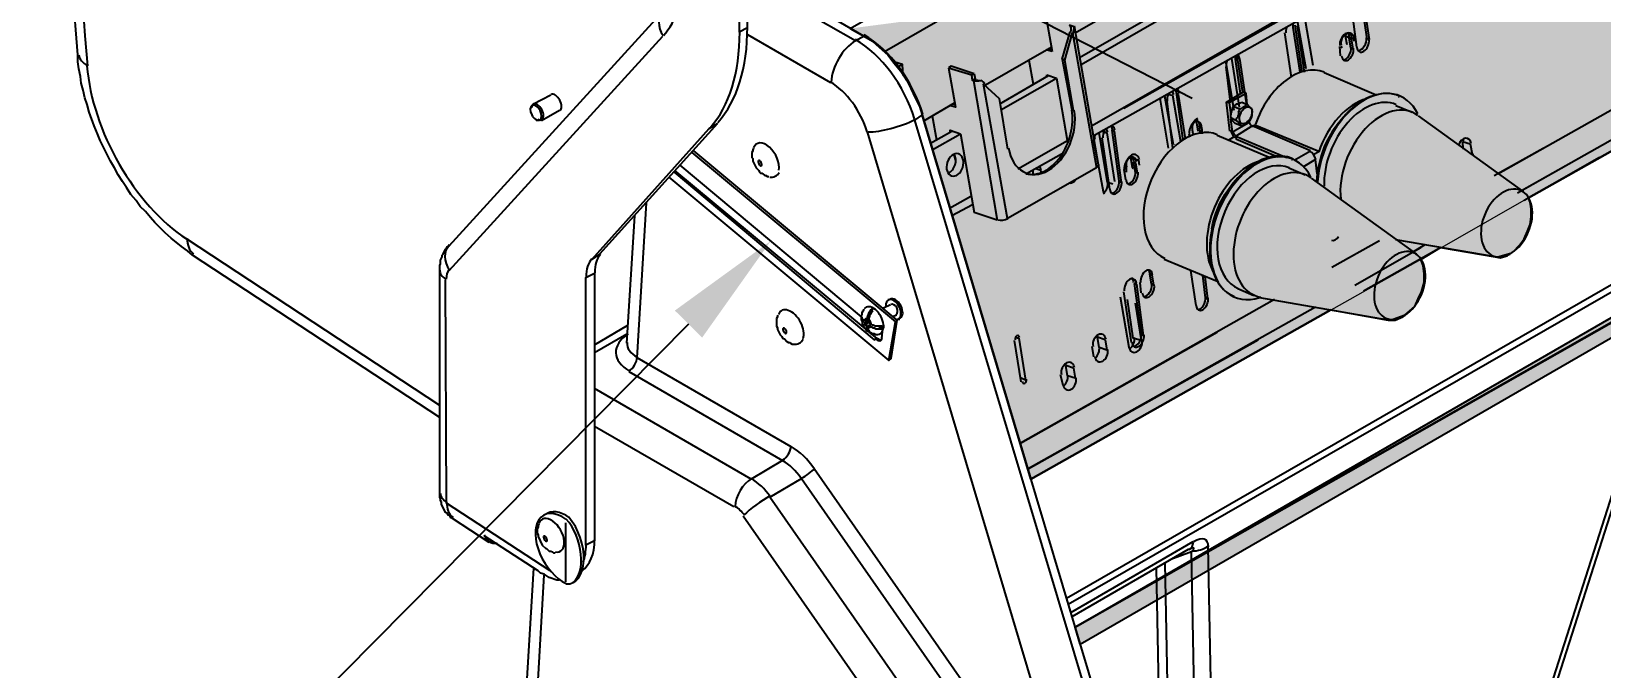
# Model space of a CAD drawing. Header units: feet. Extents: x -208 to 2089, y -974 to 342.
# Drawn here: x 766.12 to 799.73, y -550.75 to -537.12 of the extents above; entities that cross this region are included whole.
import ezdxf
from ezdxf import colors
from ezdxf.entities.mleader import LeaderData, LeaderLine
from ezdxf.math import Vec2, Vec3

# ---------------------------------------------------------------- set-up
doc = ezdxf.new("R2010")
doc.units = ezdxf.units.FT
doc.header["$MEASUREMENT"] = 0
for name, color, linetype in [('EQUIPMENT', 6, 'Continuous'), ('PDF_0', 7, 'Continuous'), ('PDF_THIN', 7, 'Continuous'), ('TEXT', 1, 'Continuous')]:
    doc.layers.add(name, color=color, linetype=linetype)
doc.styles.add('NEI-A', font='arial.ttf', dxfattribs={"height": 0.1})

msp = doc.modelspace()

# ---------------------------------------------------------------- linework, layer by layer
at = {"layer": 'EQUIPMENT'}
msp.add_line((783.88627, -543.29623), (783.88627, -543.1864), dxfattribs=at)
for points in [[(780.06057, -535.84617), (780.06057, -523.10603), (781.26868, -523.78331), (781.26868, -537.12751), (781.45173, -537.03599), (781.43343, -523.69179)], [(788.5723, -550.23375), (788.46247, -549.86765), (832.48551, -524.44228), (832.50382, -524.42398), (832.54043, -524.40567), (832.55873, -524.40567), (832.57704, -524.36906), (832.63195, -524.31415), (832.66856, -524.27754), (832.72347, -524.16771)], [(832.8333, -524.64364), (788.46247, -549.86765)], [(832.72347, -524.73516), (788.46247, -549.86765), (832.77839, -524.69855)], [(788.5723, -550.23375), (832.68687, -524.77177), (832.72347, -524.73516), (832.77839, -524.69855)], [(781.45173, -535.99261), (783.75813, -537.31056), (783.94118, -537.21903), (782.98933, -536.66989)], [(774.862, -545.38297), (769.57191, -541.90506), (769.46209, -541.81354), (769.33395, -541.72201), (769.11429, -541.53897), (768.98616, -541.42914), (768.7665, -541.20948), (768.67498, -541.09965), (768.56515, -540.97152), (768.45532, -540.86169), (768.3638, -540.73355), (768.25397, -540.60542), (768.16245, -540.45898), (768.07092, -540.33085), (767.9794, -540.18441), (767.90618, -540.03797), (767.81465, -539.89153), (767.595, -539.45222), (767.54008, -539.30578), (767.46686, -539.14104), (767.35703, -538.84816), (767.32042, -538.68342), (767.26551, -538.53698), (767.2289, -538.37224), (767.19229, -538.2258), (767.17399, -538.07936), (767.13738, -537.91462), (767.11907, -537.76818), (767.11907, -537.62174), (767.00924, -536.26718)], [(775.92368, -548.05547), (775.13657, -547.54294), (775.09996, -547.52464), (775.08166, -547.48803), (775.04505, -547.46972), (775.02675, -547.43311), (774.99014, -547.41481), (774.89861, -547.23176), (774.89861, -547.19515), (774.88031, -547.15854), (774.88031, -547.12193), (774.862, -547.08532), (774.862, -542.12472), (774.88031, -542.08811), (774.88031, -542.01489), (774.91692, -541.94167), (774.91692, -541.90506), (774.93522, -541.88676), (774.99014, -541.77693), (775.00844, -541.75862), (775.02675, -541.72201), (775.06335, -541.70371), (779.63955, -536.68819)], [(775.06335, -542.23455), (779.63955, -537.21903)], [(781.45173, -537.18242), (783.2273, -538.20749)], [(777.24163, -538.48206), (776.85723, -538.68342)], [(776.80231, -538.79325), (776.80231, -538.75664)], [(776.93044, -539.0129), (776.94875, -539.0129)], [(777.42467, -538.81155), (777.04027, -539.03121)], [(784.0144, -539.26917), (787.76689, -551.82626)], [(784.47202, -544.15655), (784.52694, -544.11994), (784.65507, -543.29623), (780.29853, -539.67188)], [(781.57986, -539.61696), (781.56156, -539.65357), (781.56156, -539.67188), (781.54325, -539.70849), (781.54325, -539.81831), (781.56156, -539.83662), (781.56156, -539.89153), (781.63478, -540.03797), (781.68969, -540.09289), (781.708, -540.1295), (781.7263, -540.1478), (781.76291, -540.1478), (781.78122, -540.16611), (781.81783, -540.20272), (781.85444, -540.20272), (781.87274, -540.22102), (781.90935, -540.22102)], [(805.92525, -539.54374), (805.90694, -539.56205), (801.78836, -541.92337), (801.78836, -541.94167), (801.75175, -541.94167), (801.73345, -541.95998), (801.73345, -541.97828), (801.69684, -542.01489), (801.64192, -542.06981), (801.64192, -542.08811), (801.62362, -542.10641), (801.62362, -542.12472), (801.60531, -542.14302), (801.60531, -542.17963), (796.46167, -558.23294)], [(783.88627, -543.22301), (780.00565, -539.98306)], [(780.26192, -539.70849), (784.61846, -543.33284)], [(779.76769, -540.23933), (784.47202, -544.15655), (784.61846, -543.33284), (784.65507, -543.29623)], [(779.87752, -540.1295), (784.16084, -543.71724), (784.21575, -543.68063), (784.05101, -543.55249)], [(783.97779, -543.47927), (779.89582, -540.09289)], [(782.38527, -546.00534), (779.09041, -544.10164), (779.29176, -540.78847)], [(778.87075, -543.79046), (779.0355, -541.06304)], [(774.862, -545.12671), (769.44378, -541.55727)], [(788.31603, -549.37342), (801.9165, -541.55727)], [(777.22332, -548.65953), (775.00844, -547.21345), (774.99014, -542.4359)], [(784.50863, -542.96674), (784.36219, -543.03996)], [(784.45372, -542.85691), (784.47202, -542.85691)], [(783.88627, -543.1864), (783.90457, -543.16809), (783.90457, -543.13148), (783.92288, -543.09487), (783.94118, -543.07657), (783.94118, -543.05826)], [(783.9961, -543.33284), (783.95949, -543.29623), (783.94118, -543.29623), (783.90457, -543.25962), (783.90457, -543.24131), (783.88627, -543.24131)], [(783.88627, -543.29623), (783.90457, -543.33284), (783.90457, -543.36945), (783.94118, -543.44267), (783.97779, -543.47927), (783.9961, -543.51588), (784.03271, -543.53419)], [(783.9961, -543.36945), (783.95949, -543.35114), (783.90457, -543.29623), (783.88627, -543.29623)], [(784.10593, -543.14979), (784.10593, -543.05826), (784.08762, -543.07657), (784.06932, -543.11318), (784.05101, -543.13148), (784.03271, -543.16809), (784.03271, -543.1864), (784.0144, -543.22301), (784.0144, -543.27792), (783.9961, -543.33284), (784.05101, -543.29623)], [(784.05101, -543.35114), (783.9961, -543.36945), (783.9961, -543.49758), (784.0144, -543.51588), (784.0144, -543.53419), (784.03271, -543.53419), (784.05101, -543.55249), (784.06932, -543.55249)], [(784.23406, -543.60741), (784.19745, -543.60741), (784.16084, -543.5891), (784.12423, -543.5891), (784.08762, -543.5708), (784.06932, -543.5708), (784.06932, -543.55249), (784.05101, -543.53419), (784.05101, -543.51588), (784.03271, -543.49758), (784.03271, -543.46097), (784.05101, -543.40606), (784.08762, -543.38775)], [(784.63677, -543.1864), (784.56355, -543.22301)], [(784.67337, -543.27792), (784.70998, -543.27792)], [(778.17517, -543.82707), (778.88906, -543.40606)], [(778.17517, -543.99181), (778.87075, -543.5891)], [(784.05101, -543.40606), (784.08762, -543.44267), (784.10593, -543.44267), (784.14254, -543.46097), (784.16084, -543.46097), (784.19745, -543.47927), (784.32558, -543.47927), (784.25236, -543.42436)], [(784.32558, -543.68063), (784.34389, -543.47927)], [(778.90736, -544.39451), (782.20223, -546.29821), (781.52495, -546.70092), (778.17517, -544.76061)], [(778.17517, -545.56602), (781.15885, -547.28667)], [(789.06653, -555.35909), (782.8795, -546.48126)], [(776.98536, -547.65277), (776.96705, -547.68938), (776.96705, -547.72599), (776.94875, -547.7626), (776.94875, -547.85412), (776.96705, -547.89073), (776.96705, -547.92734), (777.05858, -548.11039), (777.1318, -548.18361), (777.1501, -548.18361), (777.20502, -548.23852), (777.24163, -548.23852), (777.27824, -548.25683), (777.29654, -548.27513), (777.33315, -548.27513)], [(777.55281, -547.63446), (777.55281, -548.8975)], [(781.36021, -547.48803), (787.54723, -556.36585)], [(777.42467, -548.86089), (777.36976, -548.86089), (777.20502, -548.80597), (777.09519, -548.73275), (777.02197, -548.71445), (776.96705, -548.65953), (775.81385, -547.90904)], [(788.37094, -549.55647), (790.98853, -548.03717)], [(790.89701, -548.20191), (790.8787, -548.20191), (788.38925, -549.64799)], [(791.08005, -554.95638), (790.95192, -548.25683), (790.51261, -548.42157)], [(791.29971, -548.147), (791.44615, -555.26757)], [(776.69248, -551.67983), (776.87553, -548.60462)], [(789.04822, -557.81193), (800.19585, -564.21861), (800.19585, -565.40843), (776.91214, -551.99101), (777.09519, -548.75106)], [(790.31125, -554.11436), (790.20142, -548.60462)], [(790.38447, -548.49479), (790.4943, -554.33402)]]:
    msp.add_lwpolyline(points, dxfattribs=at)
for points in [[(788.27942, -549.24529), (802.02633, -541.33761), (802.55716, -538.35393, -0.05479781), (802.61068, -538.18159)], [(796.38845, -558.17803), (801.47718, -542.28946, -0.18088695), (801.89819, -541.75862), (806.01677, -539.3973)], [(782.0924, -543.1864), (782.0924, -543.22301), (782.07409, -543.25962), (782.07409, -543.42436), (782.0924, -543.46097), (782.0924, -543.49758), (782.14731, -543.60741), (782.18392, -543.64402), (782.20223, -543.68063), (782.23884, -543.69893), (782.29375, -543.75385), (782.33036, -543.77215), (782.34867, -543.77215), (782.36697, -543.79046), (782.40358, -543.80876), (782.44019, -543.80876, 0.32539641), (782.63906, -543.70352)], [(784.32205, -543.46298, 0.04371127), (784.32558, -543.42436), (784.17915, -543.42436), (784.14254, -543.40606), (784.12423, -543.40606), (784.08762, -543.38775), (784.05101, -543.35114), (784.05101, -543.24131), (784.06932, -543.22301), (784.06932, -543.1864), (784.08762, -543.16809), (784.10593, -543.13148), (784.14254, -543.09487)]]:
    msp.add_lwpolyline(points, format="xyb", dxfattribs=at)
for points in [[(788.77365, -551.55169), (788.93839, -551.46017), (785.18591, -538.90307), (785.02117, -539.0129)], [(780.81106, -539.08612), (778.285, -541.88676), (778.12026, -541.99659), (780.62801, -539.19595)], [(778.17517, -542.28946), (778.17517, -548.01887), (777.99212, -548.11039), (777.99212, -542.38099)], [(782.60493, -546.68261), (788.79195, -555.56044), (788.11468, -555.96315), (781.92765, -547.08532)]]:
    msp.add_lwpolyline(points, close=True, dxfattribs=at)
for centre, radius, start, end in [((891.99313, -527.48395), 125.10106, 175.3235571, 184.7562628), ((781.95511, -540.04712), 0.19221, 260.999566, 333.098374), ((783.96924, -543.30662), 0.29124, 52.486048, 62.191877), ((784.10161, -543.31856), 0.15258, 189.4246, 225.78745), ((783.9455, -543.40203), 0.15258, 9.4246, 45.78745)]:
    msp.add_arc(centre, radius, start, end, dxfattribs=at)
for points in [[(779.64948, -537.20639), (779.92965, -536.89866), (780.07939, -536.41839), (780.07838, -535.83073)], [(779.64286, -536.66933), (779.51906, -536.80508), (779.52013, -537.02464), (779.64548, -537.20751)], [(780.64912, -539.1787), (781.06323, -538.71758), (781.28453, -538.00264), (781.28342, -537.12955)], [(780.81386, -539.06887), (781.22797, -538.60775), (781.44927, -537.89282), (781.44816, -537.01973)], [(783.76632, -537.31713), (783.48339, -537.47944), (783.25172, -537.87145), (783.24237, -538.20372)], [(785.02515, -538.98812), (784.80265, -538.27146), (784.30927, -537.61076), (783.75968, -537.29351)], [(767.13969, -537.61618), (767.14709, -537.70966), (767.21712, -537.79509), (767.33718, -537.85709)], [(767.31373, -537.85387), (767.42126, -539.24665), (768.33187, -540.8303), (769.44435, -541.55926)], [(784.009, -539.26627), (783.87324, -538.81609), (783.56788, -538.40109), (783.22576, -538.20181)], [(776.9584, -538.68702), (776.88986, -538.63924), (776.83347, -538.66514), (776.83096, -538.74554)], [(777.00999, -538.80968), (776.96455, -538.72507), (776.88801, -538.6778), (776.83902, -538.70411)], [(777.431, -538.59003), (777.38078, -538.49651), (777.30036, -538.44202), (777.25137, -538.46832)], [(777.43323, -538.80699), (777.48222, -538.78068), (777.48122, -538.68355), (777.431, -538.59003)], [(776.83902, -538.70411), (776.79004, -538.73041), (776.78716, -538.82033), (776.83259, -538.90494)], [(776.83259, -538.90494), (776.87803, -538.98956), (776.95457, -539.03682), (777.00356, -539.01052)], [(777.08487, -538.92255), (777.0829, -538.83902), (777.02694, -538.7348), (776.9584, -538.68702)], [(776.9657, -538.99645), (777.03411, -539.03878), (777.08684, -539.00607), (777.08487, -538.92255)], [(777.00356, -539.01052), (777.05255, -538.98421), (777.05543, -538.8943), (777.00999, -538.80968)], [(784.03061, -539.26635), (784.29448, -539.27351), (784.73929, -539.1561), (785.02942, -539.0027)], [(781.92082, -539.59646), (781.77824, -539.46896), (781.62919, -539.47459), (781.58123, -539.60928)], [(782.11775, -540.08908), (782.14983, -539.94019), (782.06339, -539.72396), (781.92082, -539.59646)], [(781.68518, -539.88178), (781.67204, -539.88935), (781.6757, -539.92034), (781.69336, -539.951)], [(781.74094, -539.92359), (781.72329, -539.89293), (781.69832, -539.87421), (781.68518, -539.88178)], [(781.69336, -539.951), (781.71101, -539.98166), (781.73598, -540.00038), (781.74912, -539.99281)], [(781.74912, -539.99281), (781.76226, -539.98525), (781.7586, -539.95426), (781.74094, -539.92359)], [(769.4589, -541.54574), (769.45478, -541.69689), (769.50321, -541.81438), (769.59435, -541.8744)], [(775.06666, -541.68485), (774.94286, -541.8206), (774.94393, -542.04015), (775.06928, -542.22303)], [(778.11865, -541.98334), (778.03936, -542.07133), (777.99679, -542.20758), (777.99664, -542.37386)], [(778.30169, -541.89181), (778.22241, -541.9798), (778.17984, -542.11606), (778.17969, -542.28233)], [(774.862, -542.22573), (774.86205, -542.29752), (774.91037, -542.3666), (774.99723, -542.41906)], [(775.06507, -542.21888), (775.02416, -542.26343), (775.00205, -542.33273), (775.00172, -542.41737)], [(782.32271, -543.08642), (782.22472, -543.05272), (782.1444, -543.08792), (782.11207, -543.17871)], [(784.18609, -543.06961), (784.0937, -542.99433), (783.99734, -542.98838), (783.94456, -543.05469)], [(784.52882, -542.85774), (784.44897, -542.84221), (784.39891, -542.91005), (784.41276, -543.015)], [(784.73033, -542.9843), (784.67068, -542.8729), (784.56813, -542.81161), (784.50129, -542.8474)], [(784.64531, -543.02853), (784.61429, -542.9706), (784.55664, -542.94105), (784.51653, -542.96253)], [(784.72334, -543.07542), (784.69258, -542.96717), (784.60867, -542.87327), (784.52882, -542.85774)], [(784.62887, -543.17231), (784.66897, -543.15083), (784.67633, -543.08646), (784.64531, -543.02853)], [(784.71732, -543.25082), (784.78416, -543.21503), (784.78999, -543.0957), (784.73033, -542.9843)], [(782.58688, -543.34198), (782.52144, -543.21756), (782.4207, -543.12011), (782.32271, -543.08642)], [(782.63983, -543.68928), (782.67252, -543.59884), (782.65233, -543.4664), (782.58688, -543.34198)], [(784.00951, -543.26804), (783.98521, -543.26242), (783.9649, -543.27268), (783.9554, -543.29534)], [(784.35883, -543.3922), (784.3474, -543.27357), (784.27848, -543.14488), (784.18609, -543.06961)], [(784.64848, -543.27879), (784.72181, -543.27139), (784.75411, -543.18367), (784.72334, -543.07542)], [(778.89276, -543.59445), (778.53418, -543.82207), (778.54819, -544.17234), (778.92458, -544.39014)], [(782.21602, -543.46952), (782.20287, -543.47709), (782.20654, -543.50808), (782.2242, -543.53874)], [(782.27178, -543.51133), (782.25412, -543.48067), (782.22916, -543.46195), (782.21602, -543.46952)], [(782.2242, -543.53874), (782.24185, -543.5694), (782.26682, -543.58812), (782.27996, -543.58056)], [(782.27996, -543.58056), (782.2931, -543.57299), (782.28944, -543.542), (782.27178, -543.51133)], [(784.0376, -543.45255), (784.06189, -543.45816), (784.08221, -543.44791), (784.09171, -543.42524)], [(784.18825, -543.69973), (784.25764, -543.75995), (784.32211, -543.74693), (784.33224, -543.67067)], [(784.22486, -543.68143), (784.25403, -543.70674), (784.28378, -543.72011), (784.30899, -543.71924)], [(784.23738, -543.60149), (784.32182, -543.59432), (784.37027, -543.51082), (784.35883, -543.3922)], [(784.36885, -543.46932), (784.37173, -543.44768), (784.36994, -543.42233), (784.36362, -543.39531)], [(778.87132, -543.77664), (778.86398, -543.89587), (778.94423, -544.01029), (779.09293, -544.09261)], [(778.91311, -544.38407), (779.0054, -544.32881), (779.08256, -544.1981), (779.08761, -544.08846)], [(782.20797, -546.28777), (782.30026, -546.23251), (782.37742, -546.1018), (782.38248, -545.99216)], [(782.8852, -546.48321), (782.73999, -546.27402), (782.56488, -546.10517), (782.38374, -545.99965)], [(782.59958, -546.68547), (782.4848, -546.51865), (782.34589, -546.38411), (782.20177, -546.30019)], [(781.53856, -546.6855), (781.34921, -546.79731), (781.19199, -547.06354), (781.18299, -547.28762)], [(781.93817, -547.07153), (781.82064, -546.90617), (781.67921, -546.77297), (781.53313, -546.69005)], [(782.60881, -546.67634), (782.70629, -546.62605), (782.82776, -546.53637), (782.88291, -546.47397)], [(774.88031, -547.00329), (774.88036, -547.07507), (774.92868, -547.14416), (775.01554, -547.19662)], [(781.93768, -547.05517), (781.74105, -547.16041), (781.49304, -547.34228), (781.37803, -547.46556)], [(775.0113, -547.18756), (775.00865, -547.33962), (775.05788, -547.45761), (775.14903, -547.51763)], [(777.56084, -547.55527), (777.32438, -547.39054), (777.09768, -547.39545), (776.98319, -547.56779)], [(777.63406, -547.51866), (777.44006, -547.38351), (777.24969, -547.36088), (777.12384, -547.458)], [(781.38354, -547.47314), (781.32509, -547.38924), (781.2544, -547.32166), (781.1811, -547.27961)], [(776.98319, -547.56779), (776.8759, -547.72928), (776.88569, -548.01031), (777.0086, -548.29725)], [(777.28227, -547.59722), (777.15209, -547.50602), (777.02915, -547.52593), (776.98673, -547.64509)], [(777.52837, -548.02455), (777.51482, -547.86618), (777.41245, -547.68842), (777.28227, -547.59722)], [(777.8865, -548.3063), (777.85825, -548.02913), (777.73966, -547.74491), (777.57225, -547.55319)], [(777.94691, -548.4382), (777.96006, -548.11972), (777.83232, -547.75153), (777.62716, -547.51658)], [(775.81755, -547.88916), (775.8613, -548.01771), (775.96158, -548.08376), (776.09404, -548.07129)], [(777.09067, -547.91758), (777.07753, -547.92515), (777.08119, -547.95614), (777.09885, -547.98681)], [(777.14644, -547.9594), (777.12878, -547.92874), (777.10381, -547.91002), (777.09067, -547.91758)], [(777.09885, -547.98681), (777.11651, -548.01747), (777.14148, -548.03619), (777.15462, -548.02862)], [(777.15462, -548.02862), (777.16776, -548.02105), (777.1641, -547.99006), (777.14644, -547.9594)], [(777.33864, -548.25615), (777.463, -548.27926), (777.54192, -548.18292), (777.52837, -548.02455)], [(777.90419, -548.65986), (778.08, -548.54228), (778.17774, -548.30514), (778.17771, -547.99629)], [(790.90111, -548.20797), (790.95167, -548.17885), (790.98507, -548.12279), (790.99677, -548.04742)], [(791.31378, -548.14665), (791.30942, -547.96922), (791.19176, -547.9303), (790.99667, -548.04175)], [(777.0086, -548.29725), (777.13151, -548.58419), (777.34722, -548.82961), (777.56853, -548.93429)], [(777.7115, -548.91972), (777.8487, -548.81497), (777.91474, -548.58347), (777.8865, -548.3063)], [(777.93612, -548.47787), (777.97488, -548.37079), (777.99468, -548.24507), (777.99466, -548.10612)], [(790.96431, -548.25018), (791.02913, -548.17579), (791.01363, -548.15319), (790.92114, -548.18728)], [(790.95326, -548.23858), (791.08673, -548.23892), (791.21557, -548.19971), (791.31141, -548.12956)], [(777.56834, -548.94107), (777.78252, -548.95758), (777.93376, -548.75669), (777.94691, -548.4382)]]:
    msp.add_open_spline(points, degree=3, dxfattribs=at)
for points in [[(832.48551, -524.44228), (832.99805, -524.46059), (788.46247, -549.86765)], [(832.99805, -524.46059), (788.46247, -549.86765), (832.94313, -524.5155)], [(832.94313, -524.5155), (832.90652, -524.57042), (788.46247, -549.86765)], [(832.90652, -524.57042), (788.46247, -549.86765), (832.8333, -524.64364)], [(832.68687, -524.77177), (788.46247, -549.86765), (788.5723, -550.23375)]]:
    msp.add_solid(points, dxfattribs=at)
at = {"layer": 'PDF_0', "lineweight": 25}
msp.add_lwpolyline([(783.64831, -537.05429), (783.94118, -537.21903), (784.12423, -537.32886), (784.27067, -537.457), (784.45372, -537.62174), (784.58185, -537.78648), (784.72829, -537.96953), (784.85642, -538.17088), (784.94795, -538.33563), (785.03947, -538.53698), (785.13099, -538.72003), (785.18591, -538.90307), (787.51062, -546.70092), (793.9356, -543.07657), (795.16203, -543.29623), (795.30846, -543.29623), (795.47321, -543.22301), (795.56473, -543.14979), (795.72947, -543.00335), (795.80269, -542.83861), (795.87591, -542.69217), (795.93083, -542.49082), (795.93083, -542.30777), (795.91252, -542.12472), (795.85761, -541.99659), (796.27862, -541.74032), (797.45013, -541.94167), (797.55995, -541.95998), (797.70639, -541.92337), (797.83453, -541.83184), (797.98096, -541.6854), (798.07249, -541.55727), (798.14571, -541.39253), (798.20062, -541.24609), (798.21893, -541.08135), (798.21893, -540.9166), (798.20062, -540.77016), (798.16401, -540.67864), (810.92246, -533.48485)], dxfattribs=at)
at = {"layer": 'PDF_THIN', "lineweight": 25}
for points in [[(783.94118, -537.21903), (783.64831, -537.05429), (836.29291, -506.75985)], [(784.3805, -537.54852), (837.31798, -507.08933), (837.35459, -507.32729)], [(788.46247, -537.14581), (795.4366, -533.13706)], [(797.50504, -540.16611), (809.73265, -533.2652)], [(810.59297, -533.42994), (798.01757, -540.5322)], [(810.92246, -533.48485), (798.16401, -540.67864)], [(788.55399, -537.67665), (795.38168, -533.75943)], [(788.5906, -537.82309), (795.54643, -533.81434)], [(788.81026, -539.14104), (795.78439, -535.15059)], [(789.50584, -538.75664), (795.78439, -535.20551)], [(795.821, -535.42516), (788.84687, -539.36069)], [(794.53966, -536.17566), (794.70441, -537.27395)], [(794.75932, -537.29225), (794.59458, -536.21227)], [(794.33831, -536.35871), (794.48475, -537.457)], [(788.37094, -536.83463), (787.87671, -536.66989), (787.8218, -536.7065), (787.96824, -537.54852)], [(788.44416, -536.99938), (788.9567, -539.96475)], [(793.1668, -536.98107), (793.31324, -537.98783)], [(793.40476, -537.91462), (793.22172, -536.88955)], [(793.36815, -537.98783), (793.22172, -536.99938)], [(793.29494, -536.85294), (793.38646, -536.88955), (793.5512, -537.8414)], [(783.94118, -537.21903), (784.12423, -537.32886), (784.27067, -537.457), (784.45372, -537.62174), (784.58185, -537.78648), (784.72829, -537.96953), (784.85642, -538.17088), (784.94795, -538.33563), (785.03947, -538.53698), (785.13099, -538.72003), (785.18591, -538.90307)], [(788.24281, -537.73157), (788.1879, -537.71326), (788.35264, -537.12751)], [(788.1879, -537.71326), (788.38925, -538.79325), (788.42586, -538.81155), (788.24281, -537.73157), (788.40755, -537.14581)], [(788.40755, -537.14581), (788.92009, -540.03797)], [(793.09358, -538.09766), (792.94714, -537.14581)], [(794.28339, -537.40208), (794.24679, -537.21903), (794.42983, -537.27395), (794.42983, -537.32886)], [(794.32, -537.25564), (794.35661, -537.4753)], [(794.37492, -537.27395), (794.32, -537.25564)], [(794.41153, -537.49361), (794.37492, -537.27395)], [(794.75932, -537.29225), (794.70441, -537.27395)], [(786.54046, -538.26241), (787.94993, -537.457)], [(787.96824, -537.54852), (787.84011, -537.51191)], [(787.89502, -537.4753), (787.96824, -537.51191)], [(791.88547, -537.65835), (791.97699, -537.69496), (792.12343, -538.64681)], [(794.11865, -537.43869), (794.13696, -537.64004)], [(794.17357, -537.4753), (794.15526, -537.43869)], [(794.41153, -537.49361), (794.35661, -537.4753)], [(784.65507, -537.87801), (784.7649, -537.82309), (784.58185, -537.76818)], [(784.7832, -538.06105), (784.7649, -537.82309)], [(785.80827, -537.8597), (785.75336, -537.89631)], [(785.75336, -537.89631), (786.24759, -538.04275)], [(785.75336, -537.89631), (785.8998, -538.73833), (785.77166, -538.70172)], [(786.3025, -538.02444), (785.80827, -537.8597)], [(787.47401, -537.73157), (787.56553, -538.2441)], [(791.68411, -537.87801), (791.77564, -538.57359)], [(791.97699, -538.73833), (791.81225, -537.69496)], [(792.05021, -538.42715), (791.94038, -537.73157), (791.88547, -537.71326), (791.99529, -538.44545)], [(794.90576, -538.48206), (793.78917, -538.00614)], [(786.24759, -538.04275), (786.3025, -538.02444)], [(786.2842, -538.17088), (786.26589, -538.17088), (786.24759, -538.04275)], [(786.32081, -538.13427), (786.26589, -538.17088)], [(786.2842, -538.17088), (786.79673, -541.15457)], [(786.3025, -538.02444), (786.32081, -538.13427)], [(786.32081, -538.13427), (786.33911, -538.15258), (786.43064, -538.17088)], [(788.92009, -540.03797), (787.01639, -541.11796), (786.50385, -538.2441), (786.83334, -538.55528), (787.01639, -539.63527)], [(786.85165, -538.66511), (787.89502, -538.06105)], [(786.86995, -538.79325), (788.05976, -538.11597)], [(787.85841, -538.07936), (787.85841, -538.04275)], [(787.85841, -538.04275), (788.05976, -538.11597), (788.29773, -539.48883)], [(785.22252, -539.03121), (785.88149, -538.64681)], [(785.82658, -538.66511), (785.8998, -538.68342)], [(790.56752, -539.54374), (790.38447, -538.50037)], [(790.42108, -538.6102), (790.54922, -539.61696)], [(790.45769, -538.46376), (790.54922, -538.48206), (790.71396, -539.47052)], [(790.67735, -538.46376), (790.62243, -538.42715), (790.76887, -539.45222)], [(790.82379, -539.41561), (790.67735, -538.46376)], [(791.77564, -539.25087), (791.70242, -538.6285), (792.06851, -538.40885), (792.12343, -538.44545)], [(791.75733, -538.64681), (791.70242, -538.6285)], [(792.0319, -538.6285), (792.14173, -538.68342), (792.12343, -538.44545), (791.75733, -538.64681)], [(791.75733, -538.64681), (791.79394, -538.90307)], [(792.0136, -539.14104), (791.88547, -539.08612), (791.86716, -539.06782), (791.84886, -539.04951), (791.83055, -539.03121), (791.83055, -539.0129), (791.81225, -538.9946), (791.79394, -538.95799), (791.79394, -538.86647), (791.81225, -538.82986), (791.81225, -538.81155), (791.83055, -538.79325), (791.83055, -538.75664), (791.84886, -538.72003), (791.86716, -538.72003), (791.92208, -538.66511), (791.94038, -538.66511), (791.97699, -538.64681), (791.99529, -538.64681), (792.0319, -538.6285)], [(792.19665, -538.73833), (792.14173, -538.68342), (792.12343, -538.70172)], [(795.38168, -538.51867), (795.39999, -538.51867)], [(792.70918, -543.77215), (787.51062, -546.70092), (785.18591, -538.90307)], [(785.40557, -538.92138), (785.49709, -539.43391)], [(791.79394, -538.95799), (791.90377, -539.0129)], [(791.83055, -539.26917), (791.79394, -538.9946)], [(791.84886, -538.72003), (791.97699, -538.77494)], [(791.90377, -539.0129), (791.92208, -538.97629), (791.94038, -538.95799)], [(791.90377, -539.0129), (791.95869, -539.06782), (791.97699, -539.08612)], [(791.94038, -538.92138), (791.95869, -538.90307)], [(791.94038, -538.92138), (791.94038, -538.95799)], [(791.95869, -538.84816), (791.97699, -538.81155), (791.97699, -538.77494), (791.99529, -538.77494), (792.0319, -538.75664), (792.05021, -538.73833)], [(791.95869, -538.84816), (791.95869, -538.90307)], [(792.10512, -538.70172), (792.06851, -538.73833), (792.05021, -538.73833)], [(792.10512, -538.70172), (792.12343, -538.70172)], [(792.19665, -538.73833), (792.21495, -538.75664), (792.23326, -538.77494), (792.25156, -538.81155)], [(792.25156, -538.86647), (792.25156, -538.81155)], [(795.32677, -538.70172), (795.67456, -538.84816)], [(795.80269, -538.92138), (798.05418, -540.55051)], [(785.36896, -539.50713), (785.82658, -539.25087)], [(785.40557, -539.65357), (786.00963, -539.30578)], [(785.78997, -539.26917), (785.78997, -539.23256), (786.00963, -539.30578)], [(786.00963, -539.30578), (786.3025, -540.98982)], [(789.26788, -540.38576), (789.15805, -540.34915), (788.975, -539.28748)], [(789.04822, -539.25087), (789.13975, -539.28748), (789.30449, -540.33085)], [(789.24957, -539.23256), (789.39601, -540.31254)], [(789.30449, -539.25087), (789.24957, -539.23256)], [(789.45093, -540.34915), (789.30449, -539.25087)], [(790.89701, -539.30578), (790.91531, -539.379)], [(790.98853, -539.30578), (790.97023, -539.23256)], [(791.17158, -539.15934), (791.11666, -539.14104), (791.13497, -539.30578)], [(791.18988, -539.30578), (791.17158, -539.15934)], [(792.61766, -539.81831), (791.50107, -539.34239)], [(791.83055, -539.26917), (792.17834, -539.06782), (792.17834, -539.03121)], [(791.90377, -539.36069), (792.25156, -539.14104)], [(792.0136, -539.14104), (791.99529, -539.10443), (791.97699, -539.08612)], [(792.0136, -539.14104), (792.0319, -539.14104), (792.06851, -539.12273)], [(792.10512, -539.10443), (792.08682, -539.10443), (792.06851, -539.12273)], [(792.10512, -539.10443), (792.14173, -539.08612), (792.16004, -539.04951)], [(793.56951, -539.7451), (793.67934, -539.69018), (792.30648, -539.12273), (792.25156, -539.15934)], [(793.49629, -539.67188), (792.25156, -539.14104)], [(787.23605, -540.05628), (788.29773, -539.45222)], [(789.06653, -540.55051), (788.86517, -539.43391)], [(789.02992, -539.3973), (789.19466, -540.49559)], [(791.84886, -539.379), (791.73903, -539.45222)], [(791.90377, -539.36069), (792.98375, -539.81831)], [(791.90377, -539.41561), (792.80071, -539.80001)], [(793.1485, -539.87323), (793.49629, -539.67188)], [(796.77285, -539.63527), (796.75454, -539.47052)], [(796.75454, -539.47052), (796.91929, -539.52544)], [(796.91929, -539.52544), (796.9559, -539.7451), (796.91929, -539.72679)], [(797.43182, -540.20272), (798.47519, -539.61696)], [(785.8998, -539.87323), (785.88149, -539.78171)], [(788.16959, -539.7451), (787.41909, -540.16611)], [(789.56076, -540.1295), (789.56076, -540.01967)], [(789.70719, -540.05628), (789.68889, -540.03797), (789.65228, -539.81831), (789.81702, -539.87323), (789.83533, -539.98306)], [(789.76211, -539.92814), (789.70719, -539.90984)], [(789.70719, -539.90984), (789.7438, -540.1295)], [(789.79872, -540.1478), (789.76211, -539.92814)], [(793.09358, -539.85492), (793.11189, -539.85492)], [(793.64273, -540.16611), (793.60612, -539.85492), (793.33155, -540.01967)], [(797.92605, -540.56881), (799.35382, -539.7634)], [(799.68331, -539.81831), (798.07249, -540.73355)], [(787.56553, -540.18441), (787.56553, -540.09289)], [(787.73028, -540.09289), (787.62045, -540.05628)], [(787.73028, -540.09289), (787.73028, -540.1478)], [(789.45093, -540.34915), (789.39601, -540.31254)], [(789.50584, -540.07458), (789.54245, -540.29424)], [(789.79872, -540.1478), (789.7438, -540.1295)], [(793.03867, -540.03797), (793.38646, -540.18441)], [(793.51459, -540.25763), (795.76608, -541.88676)], [(785.77166, -540.8983), (786.22928, -540.64203)], [(796.27862, -541.74032), (797.45013, -541.94167), (797.55995, -541.95998), (797.70639, -541.92337), (797.83453, -541.83184), (797.98096, -541.6854), (798.07249, -541.55727), (798.14571, -541.39253), (798.20062, -541.24609), (798.21893, -541.08135), (798.21893, -540.9166), (798.20062, -540.77016), (798.16401, -540.67864)], [(786.26589, -540.82508), (785.82658, -541.06304)], [(786.79673, -541.15457), (786.3025, -540.98982)], [(793.95391, -542.16133), (794.97898, -541.59388)], [(797.45013, -541.94167), (795.32677, -541.57558)], [(795.94913, -541.6854), (795.67456, -541.85015)], [(791.50107, -542.47251), (790.36617, -541.99659)], [(793.9356, -543.07657), (795.16203, -543.29623), (795.30846, -543.29623), (795.47321, -543.22301), (795.56473, -543.14979), (795.72947, -543.00335), (795.80269, -542.83861), (795.87591, -542.69217), (795.93083, -542.49082), (795.93083, -542.30777), (795.91252, -542.12472), (795.85761, -541.99659)], [(794.44814, -542.54573), (795.85761, -541.74032)], [(796.18709, -541.79523), (794.63119, -542.67386)], [(796.27862, -541.74032), (795.85761, -541.99659)], [(790.05499, -542.30777), (790.0916, -542.52743)], [(790.1099, -542.32607), (790.05499, -542.30777)], [(790.14651, -542.54573), (790.1099, -542.32607)], [(790.93362, -542.23455), (791.04345, -542.98505)], [(791.18988, -542.34438), (791.2448, -542.8203)], [(791.29971, -542.83861), (791.2448, -542.36268)], [(789.67059, -543.77215), (789.50584, -542.69217)], [(789.7255, -542.50912), (789.87194, -543.60741)], [(789.78041, -542.52743), (789.7255, -542.50912)], [(789.92685, -543.62571), (789.78041, -542.52743)], [(789.87194, -542.71047), (789.85363, -542.49082)], [(790.14651, -542.54573), (790.0916, -542.52743)], [(791.94038, -542.61895), (792.28817, -542.76539)], [(792.72749, -542.85691), (787.29096, -545.93212), (791.50107, -543.55249)], [(793.60612, -543.02165), (787.4557, -546.48126), (792.3797, -543.71724)], [(789.61567, -543.88198), (789.43262, -542.802)], [(789.7438, -542.93013), (789.87194, -543.73554), (789.70719, -543.68063), (789.57906, -542.85691)], [(791.2448, -542.8203), (791.29971, -542.83861)], [(791.86716, -542.802), (791.84886, -542.78369)], [(795.16203, -543.29623), (792.41631, -542.8203)], [(793.9356, -543.07657), (787.51062, -546.70092)], [(787.18113, -543.66232), (787.25435, -543.68063)], [(787.25435, -543.68063), (787.40079, -544.57756)], [(789.10314, -543.71724), (788.93839, -543.66232)], [(788.975, -543.88198), (788.93839, -543.66232)], [(789.10314, -543.71724), (789.13975, -543.93689)], [(789.92685, -543.62571), (789.87194, -543.60741)], [(787.30927, -544.61417), (787.16283, -543.73554)], [(788.86517, -544.08333), (788.82856, -543.86368)], [(789.13975, -543.93689), (788.975, -543.88198)], [(788.42586, -544.3213), (788.26112, -544.26638)], [(788.29773, -544.48604), (788.26112, -544.26638)], [(788.42586, -544.3213), (788.46247, -544.54095)], [(787.40079, -544.57756), (787.30927, -544.54095)], [(788.2062, -544.68739), (788.15129, -544.46773)], [(788.46247, -544.54095), (788.29773, -544.48604)]]:
    msp.add_lwpolyline(points, dxfattribs=at)
for points in [[(788.44189, -537.02174, -0.06204264), (788.42043, -537.15404, 0.06204264), (788.44416, -537.01768), (788.33433, -536.98107)], [(793.27663, -537.98783), (793.13019, -537.03599, -0.09276661), (793.12908, -536.94158)], [(791.86716, -538.81155), (791.70242, -537.8414, -0.09276661), (791.7013, -537.74699)], [(786.44355, -538.15764, -0.02774712), (786.53191, -538.23195)], [(790.45769, -539.61696), (790.29295, -538.6285, -0.09276661), (790.29183, -538.53409)], [(791.09836, -539.25087), (791.06175, -539.03121), (791.08005, -539.03121, 0.03591116), (791.07585, -538.99343)], [(793.63267, -540.33312, -0.17138785), (794.26635, -538.8767)], [(794.02688, -539.17217, 0.11602849), (793.67344, -540.00551, -0.11602849)], [(796.77532, -539.45893, 0.03591116), (796.76865, -539.43274, -0.03591116)], [(796.97955, -539.75677, 0.02751033), (796.97667, -539.7335, -0.02751033)], [(787.45074, -540.17209, -0.02655108), (787.45459, -540.14492)], [(791.38534, -541.34176, -0.11602849), (791.73878, -540.50842)], [(792.44233, -540.47834, 0.19076359), (791.8491, -541.87704, -0.19076359)], [(788.94086, -543.65073, 0.03591116), (788.93419, -543.62454, -0.03591116)], [(788.26358, -544.25478, 0.03591116), (788.25692, -544.2286, -0.03591116)]]:
    msp.add_lwpolyline(points, format="xyb", dxfattribs=at)
at = {"layer": 'PDF_THIN', "color": 7, "lineweight": 0, "true_color": 0xffffff}
for points in [[(798.16401, -540.67864), (795.85761, -541.99659), (787.51062, -546.70092)], [(797.70639, -541.92337), (797.45013, -541.94167)]]:
    msp.add_lwpolyline(points, dxfattribs=at)
at = {"layer": 'PDF_THIN', "lineweight": 25}
for centre, radius, start, end in [((794.08216, -537.24071), 0.18836, 10.175953, 18.402649), ((792.00445, -538.87562), 0.24711, 312.988206, 3.5154), ((789.116, -539.38697), 0.23841, 168.515436, 189.715302), ((790.94269, -539.27128), 0.17932, 10.134355, 10.284264), ((790.38603, -539.56879), 0.20556, 8.249635, 10.269066), ((789.46936, -539.84), 0.18836, 10.175953, 18.402649), ((789.48368, -540.06389), 0.21104, 5.158457, 10.238446)]:
    msp.add_arc(centre, radius, start, end, dxfattribs=at)
for points in [[(788.36804, -537.1375), (788.38902, -537.06464), (788.37864, -536.99701), (788.34486, -536.98644)], [(785.20051, -538.89037), (784.98502, -538.16992), (784.49566, -537.50717), (783.94534, -537.19045)], [(792.9849, -537.04079), (792.97424, -537.07632), (792.97043, -537.11235), (792.97393, -537.14452)], [(794.23784, -537.17186), (794.16671, -537.21664), (794.11714, -537.32732), (794.12713, -537.41909)], [(794.26138, -537.16608), (794.1842, -537.20787), (794.13558, -537.31872), (794.15279, -537.41368)], [(794.38474, -537.25694), (794.37475, -537.16518), (794.30898, -537.12709), (794.23784, -537.17186)], [(794.4323, -537.26235), (794.41509, -537.1674), (794.33857, -537.12429), (794.26138, -537.16608)], [(794.32983, -537.23864), (794.32581, -537.20175), (794.3124, -537.17191), (794.29169, -537.1538)], [(794.64013, -537.54078), (794.71127, -537.496), (794.76083, -537.38531), (794.75084, -537.29355)], [(794.65096, -537.43558), (794.68517, -537.38156), (794.70215, -537.31409), (794.69592, -537.25694)], [(791.89529, -537.69626), (791.89332, -537.67813), (791.88906, -537.66157), (791.88268, -537.64724)], [(791.9502, -537.71456), (791.94623, -537.67811), (791.93308, -537.64852), (791.91277, -537.63035)], [(791.97946, -537.68336), (791.97446, -537.6558), (791.96415, -537.63155), (791.9494, -537.61267)], [(794.16374, -537.63875), (794.17374, -537.73051), (794.23951, -537.7686), (794.31064, -537.72382)], [(794.19803, -537.72424), (794.24064, -537.72392), (794.28727, -537.69095), (794.32147, -537.63693)], [(794.31064, -537.72382), (794.38178, -537.67905), (794.43135, -537.56836), (794.42135, -537.4766)], [(794.32147, -537.63693), (794.35568, -537.58292), (794.37266, -537.51544), (794.36644, -537.45829)], [(794.49323, -537.4557), (794.50322, -537.54746), (794.56899, -537.58555), (794.64013, -537.54078)], [(794.52751, -537.52289), (794.57013, -537.52257), (794.61676, -537.4896), (794.65096, -537.43558)], [(791.70906, -537.75639), (791.69433, -537.79699), (791.68853, -537.83937), (791.69259, -537.87671)], [(793.79193, -537.99207), (793.54954, -537.88927), (793.25051, -537.95201), (792.96986, -538.16456)], [(786.29274, -538.16775), (786.33092, -538.17892), (786.38726, -538.17764), (786.44052, -538.16438)], [(792.96986, -538.16456), (792.68921, -538.3771), (792.45358, -538.71929), (792.32209, -539.10525)], [(795.79468, -538.87867), (795.55773, -538.40255), (795.05131, -538.30808), (794.5536, -538.64716)], [(790.45298, -538.47111), (790.43328, -538.51659), (790.42489, -538.56596), (790.42956, -538.6089)], [(790.56999, -538.47047), (790.56499, -538.4429), (790.55468, -538.41866), (790.53993, -538.39978)], [(790.63226, -538.42845), (790.6298, -538.40586), (790.6238, -538.38576), (790.61461, -538.36937)], [(790.68717, -538.44675), (790.68259, -538.4047), (790.66583, -538.372), (790.64025, -538.35523)], [(794.5536, -538.64716), (794.05589, -538.98625), (793.68743, -539.67676), (793.65062, -540.33938)], [(794.69997, -538.55787), (794.27726, -538.67375), (793.86932, -539.12547), (793.67664, -539.691)], [(795.39386, -538.49938), (795.05695, -538.35648), (794.62817, -538.49997), (794.26635, -538.8767)], [(795.33354, -538.68475), (795.02165, -538.55246), (794.62175, -538.70014), (794.2969, -539.06757)], [(787.89182, -540.08968), (788.28074, -539.86547), (788.5278, -539.28768), (788.44363, -538.79914)], [(788.14667, -539.79975), (788.35214, -539.51334), (788.44536, -539.12795), (788.38872, -538.79914)], [(791.081, -538.97584), (791.04287, -538.99479), (791.00929, -539.0321), (790.98794, -539.07922)], [(791.1631, -539.14234), (791.1531, -539.05057), (791.08734, -539.01248), (791.0162, -539.05726)], [(792.01123, -538.85274), (791.95816, -538.94467), (791.96127, -539.04583), (792.01818, -539.07868)], [(792.21037, -538.74577), (792.15346, -538.71292), (792.06431, -538.76081), (792.01123, -538.85274)], [(792.01818, -539.07868), (792.07509, -539.11153), (792.16425, -539.06364), (792.21732, -538.97171)], [(792.21732, -538.97171), (792.27039, -538.87978), (792.26728, -538.77863), (792.21037, -538.74577)], [(795.79938, -538.91649), (795.48896, -538.69033), (795.03876, -538.80498), (794.67022, -539.20406)], [(789.08982, -539.23791), (789.06344, -539.28824), (789.05128, -539.34625), (789.0567, -539.39601)], [(789.16052, -539.27588), (789.15552, -539.24831), (789.14521, -539.22407), (789.13046, -539.20519)], [(789.2594, -539.21555), (789.25639, -539.18792), (789.24808, -539.16408), (789.23523, -539.1462)], [(789.31431, -539.23386), (789.30899, -539.185), (789.28727, -539.14912), (789.25493, -539.13574)], [(791.50383, -539.32832), (791.03383, -539.12898), (790.40162, -539.55965), (790.09175, -540.29025)], [(791.0162, -539.05726), (790.94506, -539.10203), (790.89549, -539.21272), (790.90549, -539.30448)], [(790.98794, -539.07922), (790.9666, -539.12635), (790.95931, -539.17926), (790.96776, -539.22585)], [(791.12649, -539.12403), (791.12247, -539.08715), (791.10906, -539.0573), (791.08835, -539.03919)], [(791.79029, -539.22889), (791.80051, -539.30158), (791.85551, -539.38264), (791.91313, -539.40994)], [(791.83792, -539.25301), (791.8427, -539.29186), (791.87197, -539.33469), (791.90328, -539.34867)], [(792.18571, -539.05166), (792.19049, -539.09051), (792.21976, -539.13334), (792.25107, -539.14732)], [(794.2969, -539.06757), (793.97205, -539.435), (793.77653, -539.9608), (793.79004, -540.43058)], [(794.67022, -539.20406), (794.30168, -539.60314), (794.09237, -540.20265), (794.14526, -540.7077)], [(787.03523, -539.61107), (787.11939, -540.09961), (787.5029, -540.31389), (787.89182, -540.08968)], [(793.10576, -539.83563), (792.57992, -539.6126), (791.87364, -540.09197), (791.52825, -540.90633)], [(793.50658, -540.23323), (793.25146, -539.7206), (792.68786, -539.6549), (792.16449, -540.07676)], [(793.60977, -539.85859), (793.59955, -539.7859), (793.54455, -539.70485), (793.48693, -539.67755)], [(796.81658, -539.40228), (796.75595, -539.40878), (796.69759, -539.46513), (796.6712, -539.54266)], [(796.94006, -539.51384), (796.92678, -539.44057), (796.87721, -539.39578), (796.81658, -539.40228)], [(785.72489, -539.92131), (785.68361, -540.05139), (785.72436, -540.1804), (785.8159, -540.20945)], [(785.96539, -539.73837), (785.87385, -539.70932), (785.76617, -539.79122), (785.72489, -539.92131)], [(785.74925, -540.1471), (785.81182, -540.11974), (785.86572, -540.05332), (785.89165, -539.97159)], [(785.8159, -540.20945), (785.90744, -540.23849), (786.01512, -540.15659), (786.05639, -540.0265)], [(785.89165, -539.97159), (785.91759, -539.88986), (785.91185, -539.80451), (785.8765, -539.74609)], [(786.05639, -540.0265), (786.09767, -539.89642), (786.05693, -539.76741), (785.96539, -539.73837)], [(787.40981, -540.16369), (787.6574, -540.22633), (787.94121, -540.08616), (788.14667, -539.79975)], [(787.73275, -540.08129), (787.72775, -540.05372), (787.71744, -540.02948), (787.70268, -540.0106)], [(788.9263, -540.0235), (788.95896, -540.00548), (788.97595, -539.98429), (788.97271, -539.96562)], [(789.62503, -539.82606), (789.5539, -539.87083), (789.50433, -539.98152), (789.51432, -540.07328)], [(789.66688, -539.76536), (789.58969, -539.80715), (789.54108, -539.918), (789.55829, -540.01296)], [(789.77193, -539.91114), (789.76194, -539.81937), (789.69617, -539.78128), (789.62503, -539.82606)], [(789.8378, -539.86163), (789.82059, -539.76668), (789.74406, -539.72358), (789.66688, -539.76536)], [(789.71702, -539.89283), (789.713, -539.85595), (789.69959, -539.8261), (789.67888, -539.808)], [(792.41187, -539.89412), (792.03064, -539.99863), (791.65749, -540.37808), (791.44631, -540.876)], [(793.04544, -540.0393), (792.58475, -539.84391), (791.96649, -540.26269), (791.66451, -540.97467)], [(788.35479, -540.36307), (788.39336, -540.36218), (788.43308, -540.34025), (788.4647, -540.3024)], [(789.07078, -540.57317), (789.13778, -540.52398), (789.17608, -540.42341), (789.16052, -540.33756)], [(789.35004, -540.57937), (789.42118, -540.5346), (789.47075, -540.42391), (789.46075, -540.33215)], [(789.36087, -540.49248), (789.39508, -540.43847), (789.41206, -540.37099), (789.40584, -540.31384)], [(789.55093, -540.29294), (789.56093, -540.3847), (789.6267, -540.4228), (789.69783, -540.37802)], [(789.58522, -540.37844), (789.62783, -540.37812), (789.67446, -540.34514), (789.70866, -540.29113)], [(789.69783, -540.37802), (789.76897, -540.33324), (789.81854, -540.22256), (789.80854, -540.13079)], [(789.70866, -540.29113), (789.74287, -540.23711), (789.75985, -540.16964), (789.75363, -540.11249)], [(790.09175, -540.29025), (789.78189, -541.02084), (789.9117, -541.77471), (790.38171, -541.97405)], [(792.16449, -540.07676), (791.64112, -540.49863), (791.30601, -541.28874), (791.36651, -541.95824)], [(793.51128, -540.25274), (793.21902, -540.03981), (792.80076, -540.12808), (792.44233, -540.47834)], [(789.06406, -540.5438), (789.06786, -540.56477), (789.07475, -540.58388), (789.08439, -540.60018)], [(789.20314, -540.49429), (789.21313, -540.58606), (789.2789, -540.62415), (789.35004, -540.57937)], [(789.23743, -540.57979), (789.28004, -540.57947), (789.32667, -540.5465), (789.36087, -540.49248)], [(797.99385, -540.51928), (797.73791, -540.41073), (797.39763, -540.63584), (797.23382, -541.02208)], [(798.16066, -541.41518), (798.32448, -541.02894), (798.24979, -540.62784), (797.99385, -540.51928)], [(791.52825, -540.90633), (791.18286, -541.72069), (791.32914, -542.56166), (791.85498, -542.78469)], [(791.44631, -540.876), (791.23513, -541.37391), (791.2217, -541.90593), (791.41155, -542.25266)], [(791.66451, -540.97467), (791.36254, -541.68665), (791.49121, -542.42223), (791.95191, -542.61762)], [(797.23382, -541.02208), (797.07, -541.40832), (797.14469, -541.80943), (797.40063, -541.91798)], [(786.80527, -541.15143), (786.86431, -541.16871), (786.96161, -541.15544), (787.0226, -541.12179)], [(793.94716, -541.58648), (793.99991, -541.59982), (794.05996, -541.56872), (794.1003, -541.50717)], [(797.40063, -541.91798), (797.65657, -542.02653), (797.99685, -541.80142), (798.16066, -541.41518)], [(791.36651, -541.95824), (791.427, -542.62774), (791.86599, -542.98726), (792.41185, -542.81435)], [(791.8491, -541.87704), (791.84643, -542.37819), (792.07369, -542.74025), (792.42993, -542.80235)], [(795.70575, -541.85553), (795.44981, -541.74698), (795.10953, -541.97209), (794.94572, -542.35833)], [(795.87256, -542.75143), (796.03638, -542.36519), (795.96169, -541.96409), (795.70575, -541.85553)], [(789.77193, -542.51042), (789.76194, -542.41866), (789.69617, -542.38056), (789.62503, -542.42534)], [(789.97282, -542.24229), (789.90169, -542.28707), (789.85212, -542.39775), (789.86211, -542.48952)], [(790.11972, -542.32737), (790.10973, -542.23561), (790.04396, -542.19752), (789.97282, -542.24229)], [(790.06481, -542.30907), (790.06079, -542.27218), (790.04738, -542.24234), (790.02668, -542.22423)], [(794.94572, -542.35833), (794.7819, -542.74457), (794.85659, -543.14568), (795.11253, -543.25423)], [(789.62503, -542.42534), (789.5539, -542.47012), (789.50433, -542.5808), (789.51432, -542.67257)], [(789.71702, -542.49211), (789.713, -542.45523), (789.69959, -542.42538), (789.67888, -542.40728)], [(789.89872, -542.70918), (789.90872, -542.80094), (789.97449, -542.83903), (790.04562, -542.79425)], [(789.93301, -542.79467), (789.97562, -542.79435), (790.02225, -542.76138), (790.05646, -542.70736)], [(790.04562, -542.79425), (790.11676, -542.74948), (790.16633, -542.63879), (790.15633, -542.54703)], [(790.05646, -542.70736), (790.09066, -542.65335), (790.10764, -542.58587), (790.10142, -542.52872)], [(791.05193, -542.98375), (791.06192, -543.07551), (791.12769, -543.1136), (791.19883, -543.06883)], [(791.08621, -543.06924), (791.12883, -543.06893), (791.17545, -543.03595), (791.20966, -542.98193)], [(791.19883, -543.06883), (791.26996, -543.02405), (791.31953, -542.91336), (791.30954, -542.8216)], [(791.20966, -542.98193), (791.24386, -542.92792), (791.26085, -542.86045), (791.25462, -542.8033)], [(795.11253, -543.25423), (795.36847, -543.36278), (795.70875, -543.13767), (795.87256, -542.75143)], [(787.21651, -543.63247), (787.19078, -543.6464), (787.17457, -543.68335), (787.18031, -543.715)], [(787.27348, -543.66456), (787.26774, -543.63291), (787.24223, -543.61854), (787.21651, -543.63247)], [(788.95299, -543.60937), (788.87581, -543.65116), (788.82719, -543.76201), (788.8444, -543.85697)], [(789.12391, -543.70564), (789.1067, -543.61069), (789.03018, -543.56758), (788.95299, -543.60937)], [(789.63822, -543.90464), (789.70522, -543.85546), (789.74353, -543.75489), (789.72797, -543.66903)], [(789.78412, -543.97154), (789.86131, -543.92975), (789.90992, -543.8189), (789.89271, -543.72395)], [(789.82597, -543.85593), (789.8971, -543.81116), (789.94667, -543.70047), (789.93668, -543.60871)], [(789.8368, -543.76904), (789.871, -543.71502), (789.88799, -543.64755), (789.88176, -543.5904)], [(788.88773, -544.106), (788.95473, -544.05681), (788.99303, -543.95624), (788.97747, -543.87038)], [(789.05193, -544.17289), (789.12911, -544.13111), (789.17773, -544.02025), (789.16052, -543.9253)], [(789.6132, -543.87527), (789.63041, -543.97023), (789.70694, -544.01333), (789.78412, -543.97154)], [(789.67907, -543.77085), (789.68906, -543.86262), (789.75483, -543.90071), (789.82597, -543.85593)], [(789.71335, -543.85635), (789.75597, -543.85603), (789.80259, -543.82306), (789.8368, -543.76904)], [(788.27571, -544.21343), (788.19853, -544.25522), (788.14991, -544.36607), (788.16712, -544.46103)], [(788.44663, -544.3097), (788.42942, -544.21474), (788.3529, -544.17164), (788.27571, -544.21343)], [(788.88101, -544.07663), (788.89822, -544.17158), (788.97474, -544.21468), (789.05193, -544.17289)], [(787.32675, -544.61194), (787.33249, -544.64359), (787.35799, -544.65796), (787.38372, -544.64403)], [(787.38372, -544.64403), (787.40945, -544.6301), (787.42565, -544.59315), (787.41992, -544.56149)], [(788.20373, -544.68068), (788.22094, -544.77564), (788.29747, -544.81874), (788.37465, -544.77695)], [(788.21045, -544.71006), (788.27745, -544.66087), (788.31576, -544.5603), (788.30019, -544.47444)], [(788.37465, -544.77695), (788.45184, -544.73516), (788.50045, -544.62431), (788.48324, -544.52936)]]:
    msp.add_open_spline(points, degree=3, dxfattribs=at)
at = {"layer": 'PDF_THIN', "color": 7, "true_color": 0xffffff, "transparency": 33554559}
for points in [[(810.92246, -533.48485), (783.64831, -537.05429), (798.16401, -540.67864)], [(783.64831, -537.05429), (783.94118, -537.21903), (798.16401, -540.67864)], [(798.16401, -540.67864), (784.12423, -537.32886), (783.94118, -537.21903)], [(784.27067, -537.457), (798.16401, -540.67864), (784.12423, -537.32886)], [(798.16401, -540.67864), (784.45372, -537.62174), (784.27067, -537.457)], [(784.58185, -537.78648), (798.16401, -540.67864), (784.45372, -537.62174)], [(798.16401, -540.67864), (784.72829, -537.96953), (784.58185, -537.78648)], [(784.85642, -538.17088), (798.16401, -540.67864), (784.72829, -537.96953)], [(798.16401, -540.67864), (784.94795, -538.33563), (784.85642, -538.17088)], [(785.03947, -538.53698), (798.16401, -540.67864), (784.94795, -538.33563)], [(798.16401, -540.67864), (785.13099, -538.72003), (785.03947, -538.53698)], [(785.18591, -538.90307), (798.16401, -540.67864), (785.13099, -538.72003)], [(787.51062, -546.70092), (785.18591, -538.90307), (795.85761, -541.99659)], [(785.18591, -538.90307), (795.85761, -541.99659), (798.16401, -540.67864)], [(798.16401, -540.67864), (798.20062, -540.77016), (796.27862, -541.74032)], [(798.20062, -540.77016), (796.27862, -541.74032), (798.21893, -540.9166)], [(798.21893, -540.9166), (798.21893, -541.08135), (796.27862, -541.74032)], [(798.21893, -541.08135), (796.27862, -541.74032), (798.20062, -541.24609)], [(798.20062, -541.24609), (798.14571, -541.39253), (796.27862, -541.74032)], [(798.14571, -541.39253), (796.27862, -541.74032), (798.07249, -541.55727)], [(798.07249, -541.55727), (797.98096, -541.6854), (796.27862, -541.74032)], [(797.98096, -541.6854), (796.27862, -541.74032), (797.83453, -541.83184)], [(795.85761, -541.99659), (793.9356, -543.07657), (795.91252, -542.12472)], [(796.27862, -541.74032), (797.83453, -541.83184), (797.45013, -541.94167)], [(797.83453, -541.83184), (797.45013, -541.94167), (797.70639, -541.92337)], [(795.91252, -542.12472), (795.93083, -542.30777), (793.9356, -543.07657)], [(795.93083, -542.30777), (793.9356, -543.07657), (795.93083, -542.49082)], [(795.93083, -542.49082), (795.87591, -542.69217), (793.9356, -543.07657)], [(795.87591, -542.69217), (793.9356, -543.07657), (795.80269, -542.83861)], [(793.9356, -543.07657), (795.72947, -543.00335), (795.80269, -542.83861)], [(795.56473, -543.14979), (793.9356, -543.07657), (795.72947, -543.00335)], [(795.16203, -543.29623), (795.56473, -543.14979), (793.9356, -543.07657)], [(795.56473, -543.14979), (795.47321, -543.22301), (795.16203, -543.29623)], [(795.47321, -543.22301), (795.16203, -543.29623), (795.30846, -543.29623)]]:
    msp.add_solid(points, dxfattribs=at)

# ---------------------------------------------------------------- leaders
at = {"layer": 'TEXT'}
ml = msp.add_multileader_mtext('Standard', dxfattribs=at)
ml.set_content('ADD 3 FT OF SLACK ON MVAC CABLES FOR SERVICE LOOP', color=256, style='NEI-A')
ml.set_leader_properties()
ml.build(insert=Vec2(0, 0))
ml.multileader.update_dxf_attribs({"dogleg_length": 0.0625, "arrow_head_size": 2.14436, "scale": 20})
ctx = ml.context
ctx.base_point, ctx.scale, ctx.char_height, ctx.arrow_head_size, ctx.landing_gap_size, ctx.plane_origin = Vec3(968.33043, -521.95384), 20, 2, 2.14436, 1.28662, Vec3(928.59475, -559.04331)
ctx.text_align_type = 2
notes = []
notes.append((ctx, [(1, (1, 1, 0), (988.92264, -521.95384), (-1, 0), 1.07218, [(0, [(1021.37169, -539.60692)], 0, [])])]))
ctx.mtext.insert, ctx.mtext.width, ctx.mtext.defined_height, ctx.mtext.alignment, ctx.mtext.line_spacing_factor, ctx.mtext.flow_direction = Vec3(986.56384, -520.93679), 17.1506188, 4.59906, 3, 0.9, 5
ml = msp.add_multileader_mtext('Standard', dxfattribs=at)
ml.set_content('PHASE A', color=256, style='NEI-A')
ml.set_leader_properties()
ml.build(insert=Vec2(0, 0))
ml.multileader.update_dxf_attribs({"dogleg_length": 0.0625, "arrow_head_size": 2.5, "scale": 20})
ctx = ml.context
ctx.base_point, ctx.scale, ctx.char_height, ctx.arrow_head_size, ctx.landing_gap_size, ctx.plane_origin = Vec3(744.14135, -522.82833), 20, 2, 2.5, 1.5, Vec3(834.32399, -597.38039)
ctx.text_align_type = 2
notes.append((ctx, [(0, (1, 1, 0), (760.29176, -522.82833), (-1, 0), 1.25, [(0, [(793.1904, -539.68988)], 0, [])])]))
ctx.mtext.insert, ctx.mtext.alignment, ctx.mtext.line_spacing_factor, ctx.mtext.flow_direction = Vec3(757.54176, -521.81128), 3, 0.9, 5
ml = msp.add_multileader_mtext('Standard', dxfattribs=at)
ml.set_content('KIT, COVER WIND LOCK', color=256, style='NEI-A')
ml.set_leader_properties()
ml.build(insert=Vec2(0, 0))
ml.multileader.update_dxf_attribs({"dogleg_length": 0.0625, "arrow_head_size": 2.5, "scale": 20})
ctx = ml.context
ctx.base_point, ctx.scale, ctx.char_height, ctx.arrow_head_size, ctx.landing_gap_size, ctx.plane_origin = Vec3(742.73182, -552.97947), 20, 2, 2.5, 1.5, Vec3(678.41185, -598.22163)
ctx.text_align_type = 2
notes.append((ctx, [(1, (1, 1, 0), (770.68851, -552.97947), (-1, 0), 1.25, [(0, [(781.94596, -541.60303)], 0, [])])]))
ctx.mtext.insert, ctx.mtext.width, ctx.mtext.alignment, ctx.mtext.line_spacing_factor, ctx.mtext.flow_direction = Vec3(767.93851, -551.96241), 24.0519796, 3, 0.9, 5
for ctx, leaders in notes:
    for number, flags, end, landing, length, lines in leaders:
        leader = LeaderData()
        leader.index, (leader.has_last_leader_line, leader.has_dogleg_vector, leader.attachment_direction) = number, flags
        leader.last_leader_point, leader.dogleg_vector, leader.dogleg_length = Vec3(end), Vec3(landing), length
        for number, points, colour, breaks in lines:
            line = LeaderLine()
            line.index, line.vertices, line.color, line.breaks = number, Vec3.list(points), colors.encode_raw_color(colour), breaks
            leader.lines.append(line)
        ctx.leaders.append(leader)

doc.saveas('drawing.dxf')
